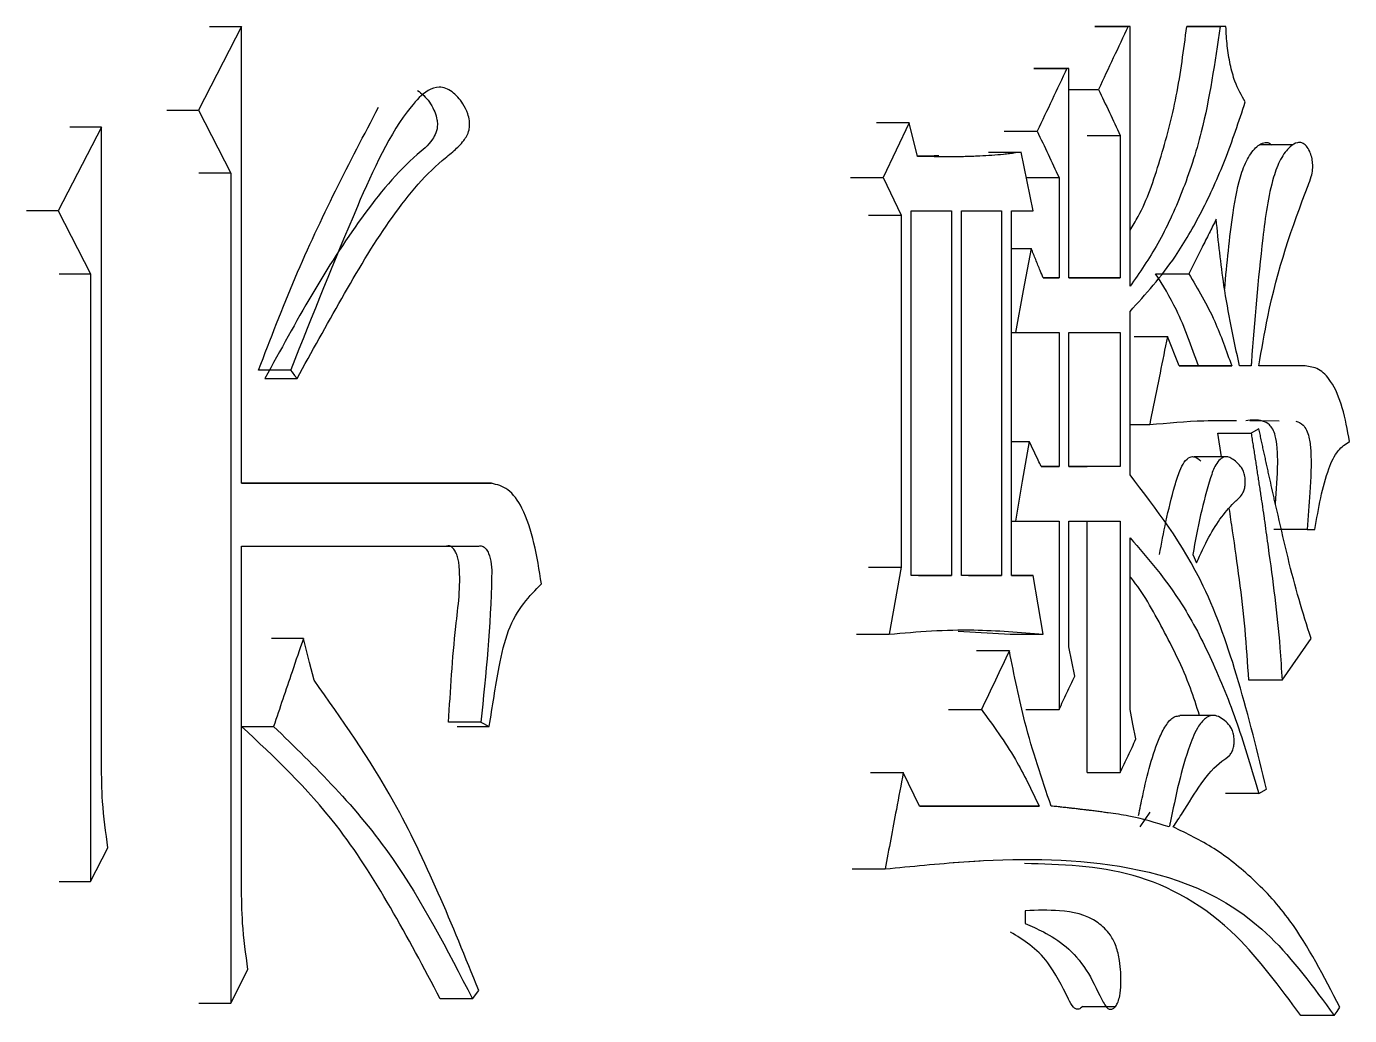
# Model space of a CAD drawing. Header units: millimetres. Extents: x 2371 to 4515, y 843 to 2359.
# Drawn here: x 3288.57 to 3291.986, y 1072.162 to 1074.715 of the extents above; entities that cross this region are included whole.
import ezdxf

# ---------------------------------------------------------------- set-up
doc = ezdxf.new("R2010")
doc.units = ezdxf.units.MM

msp = doc.modelspace()

# ---------------------------------------------------------------- linework, layer by layer
at = {"color": 7, "linetype": 'Continuous', "lineweight": 25}
for p, q in [((3289.1252, 1074.7147), (3289.0144, 1074.4983)), ((3289.043, 1074.7147), (3289.1252, 1074.7147)), ((3289.1252, 1073.5356), (3289.1252, 1074.7147)), ((3291.3285, 1074.7147), (3291.414, 1074.7147)), ((3291.3335, 1074.7147), (3291.3285, 1074.7147)), ((3291.419, 1074.7147), (3291.3335, 1074.7147)), ((3291.419, 1074.7147), (3291.414, 1074.7147)), ((3291.419, 1074.0441), (3291.419, 1074.7147)), ((3291.6664, 1074.7147), (3291.5806, 1074.7147)), ((3291.6664, 1074.7147), (3291.6513, 1074.7147)), ((3291.1708, 1074.6065), (3291.2561, 1074.6065)), ((3291.1759, 1074.6065), (3291.1708, 1074.6065)), ((3291.2612, 1074.6065), (3291.1759, 1074.6065)), ((3291.2612, 1074.6065), (3291.2561, 1074.6065)), ((3291.2612, 1074.0657), (3291.2612, 1074.6065)), ((3291.2612, 1074.5524), (3291.3377, 1074.5524)), ((3288.9324, 1074.4983), (3289.0144, 1074.4983)), ((3289.0144, 1074.4983), (3289.0975, 1074.3361)), ((3288.7637, 1074.4551), (3288.6516, 1074.2387)), ((3288.7637, 1074.4551), (3288.682, 1074.4551)), ((3290.8492, 1074.4659), (3290.7645, 1074.4659)), ((3290.8492, 1074.4659), (3290.7816, 1074.3253)), ((3290.87, 1074.3794), (3290.8492, 1074.4659)), ((3291.0942, 1074.4443), (3291.1794, 1074.4443)), ((3291.3082, 1074.4335), (3291.3937, 1074.4335)), ((3291.3937, 1074.4335), (3291.3937, 1074.0657)), ((3291.8394, 1074.4091), (3291.7528, 1074.4091)), ((3291.0532, 1074.3902), (3291.1383, 1074.3902)), ((3291.1691, 1074.2387), (3291.1383, 1074.3902)), ((3289.0975, 1074.3361), (3289.0153, 1074.3361)), ((3289.0975, 1074.3361), (3289.0975, 1072.1942)), ((3290.697, 1074.3253), (3290.7816, 1074.3253)), ((3290.7816, 1074.3253), (3290.8284, 1074.2279)), ((3291.1515, 1074.3253), (3291.2357, 1074.3253)), ((3291.2357, 1074.3253), (3291.2357, 1074.0657)), ((3288.6516, 1074.2387), (3288.5701, 1074.2387)), ((3288.6516, 1074.2387), (3288.7357, 1074.0765)), ((3290.8544, 1073.2976), (3290.8544, 1074.2387)), ((3290.8544, 1074.2387), (3290.958, 1074.2387)), ((3290.958, 1074.2387), (3290.958, 1073.2976)), ((3290.9838, 1073.2976), (3290.9839, 1074.2387)), ((3290.9839, 1074.2387), (3291.0869, 1074.2387)), ((3291.0869, 1074.2387), (3291.0869, 1073.2976)), ((3291.1126, 1073.2976), (3291.1126, 1074.2387)), ((3291.1126, 1074.2387), (3291.1691, 1074.2387)), ((3290.7437, 1074.2279), (3290.8284, 1074.2279)), ((3290.8284, 1074.2279), (3290.8284, 1073.3193)), ((3291.1126, 1074.1414), (3291.164, 1074.1414)), ((3288.6541, 1074.0765), (3288.7357, 1074.0765)), ((3291.2357, 1074.0657), (3291.1947, 1074.0657)), ((3291.1947, 1074.0657), (3291.2357, 1074.0657)), ((3291.3937, 1074.0657), (3291.2612, 1074.0657)), ((3291.2612, 1074.0657), (3291.3082, 1074.0657)), ((3291.3082, 1074.0657), (3291.3937, 1074.0657)), ((3291.419, 1073.5573), (3291.419, 1073.9792)), ((3291.1126, 1073.925), (3291.1229, 1073.925)), ((3291.1229, 1073.925), (3291.2357, 1073.925)), ((3291.2357, 1073.925), (3291.2357, 1073.5789)), ((3291.2612, 1073.5789), (3291.2612, 1073.925)), ((3291.2612, 1073.925), (3291.3937, 1073.925)), ((3291.3937, 1073.925), (3291.3937, 1073.5789)), ((3291.4296, 1073.9142), (3291.5153, 1073.9142)), ((3291.5456, 1073.8385), (3291.5153, 1073.9142)), ((3289.252, 1073.8277), (3289.1693, 1073.8277)), ((3291.6815, 1073.8385), (3291.5456, 1073.8385)), ((3291.5456, 1073.8385), (3291.5956, 1073.8385)), ((3291.5956, 1073.8385), (3291.6815, 1073.8385)), ((3291.7316, 1073.8385), (3291.7015, 1073.8385)), ((3291.7316, 1073.8385), (3291.7015, 1073.8385)), ((3291.8714, 1073.8385), (3291.7516, 1073.8385)), ((3291.8714, 1073.8385), (3291.7853, 1073.8385)), ((3289.1858, 1073.8061), (3289.2685, 1073.8061)), ((3291.7286, 1073.6979), (3291.8039, 1073.6969)), ((3291.419, 1073.6871), (3291.4697, 1073.6871)), ((3291.6551, 1073.6041), (3291.6457, 1073.6654)), ((3291.6457, 1073.6654), (3291.7316, 1073.6654)), ((3291.7516, 1073.6763), (3291.7316, 1073.6654)), ((3291.1126, 1073.6438), (3291.1588, 1073.6438)), ((3291.6713, 1073.6041), (3291.5849, 1073.6041)), ((3291.2357, 1073.5789), (3291.1896, 1073.5789)), ((3291.1896, 1073.5789), (3291.2357, 1073.5789)), ((3291.3937, 1073.5789), (3291.2612, 1073.5789)), ((3291.2612, 1073.5789), (3291.3082, 1073.5789)), ((3291.3937, 1073.5789), (3291.3082, 1073.5789)), ((3289.7703, 1073.5356), (3289.1252, 1073.5356)), ((3289.1252, 1073.5356), (3289.6869, 1073.5356)), ((3289.6869, 1073.5356), (3289.7703, 1073.5356)), ((3291.1126, 1073.4383), (3291.1229, 1073.4383)), ((3291.1229, 1073.4383), (3291.2357, 1073.4383)), ((3291.2357, 1073.4383), (3291.2357, 1072.9515)), ((3291.2612, 1073.4383), (3291.3937, 1073.4383)), ((3291.2612, 1073.1137), (3291.2612, 1073.4383)), ((3291.3082, 1072.7892), (3291.3082, 1073.4383)), ((3291.3937, 1073.4383), (3291.3936, 1072.7892)), ((3291.8765, 1073.4166), (3291.7904, 1073.4166)), ((3291.8765, 1073.4166), (3291.8963, 1073.4166)), ((3291.419, 1072.9515), (3291.419, 1073.395)), ((3289.1252, 1073.3733), (3289.7378, 1073.3733)), ((3289.1252, 1072.4971), (3289.1252, 1073.3733)), ((3289.6545, 1073.3733), (3289.7378, 1073.3733)), ((3291.5809, 1073.3518), (3291.5909, 1073.3302)), ((3290.7437, 1073.3193), (3290.8284, 1073.3193)), ((3290.8284, 1073.3193), (3290.7972, 1073.1462)), ((3290.958, 1073.2976), (3290.8544, 1073.2976)), ((3290.8731, 1073.2976), (3290.8544, 1073.2976)), ((3290.8731, 1073.2976), (3290.958, 1073.2976)), ((3291.0869, 1073.2976), (3290.9838, 1073.2976)), ((3291.0018, 1073.2976), (3290.9838, 1073.2976)), ((3291.0019, 1073.2976), (3291.0869, 1073.2976)), ((3291.1691, 1073.2976), (3291.1126, 1073.2976)), ((3291.1126, 1073.2976), (3291.1691, 1073.2976)), ((3291.1947, 1073.1462), (3291.1691, 1073.2976)), ((3290.7126, 1073.1462), (3290.7972, 1073.1462)), ((3290.9751, 1073.1544), (3291.1095, 1073.1462)), ((3291.1095, 1073.1462), (3291.1947, 1073.1462)), ((3289.2851, 1073.1354), (3289.2026, 1073.1354)), ((3291.8116, 1073.0272), (3291.8864, 1073.1354)), ((3291.1075, 1073.1029), (3291.0224, 1073.1029)), ((3291.8116, 1073.0272), (3291.7256, 1073.0272)), ((3291.1504, 1072.9515), (3291.2357, 1072.9515)), ((3291.6337, 1072.9365), (3291.5474, 1072.9365)), ((3289.1253, 1072.9081), (3289.208, 1072.9081)), ((3289.7432, 1072.919), (3289.6599, 1072.919)), ((3289.7432, 1072.919), (3289.7649, 1072.9082)), ((3290.7489, 1072.7892), (3290.8336, 1072.7892)), ((3290.8751, 1072.7027), (3290.8336, 1072.7892)), ((3291.7516, 1072.7351), (3291.7716, 1072.746)), ((3291.1845, 1072.7027), (3290.8751, 1072.7027)), ((3290.8751, 1072.7027), (3291.0993, 1072.7027)), ((3291.0993, 1072.7027), (3291.1845, 1072.7027)), ((3291.4697, 1072.6865), (3291.4447, 1072.6486)), ((3288.7357, 1072.5079), (3288.7805, 1072.5945)), ((3290.7021, 1072.5404), (3290.7868, 1072.5404)), ((3291.0321, 1072.5603), (3290.9621, 1072.556)), ((3288.6541, 1072.5079), (3288.7357, 1072.5079)), ((3291.1486, 1072.4322), (3291.1486, 1072.3997)), ((3291.1966, 1072.4341), (3291.1961, 1072.4341)), ((3289.0975, 1072.1942), (3289.1418, 1072.2808)), ((3289.7216, 1072.205), (3289.7378, 1072.2267)), ((3289.0153, 1072.1942), (3289.0975, 1072.1942)), ((3289.7216, 1072.205), (3289.6382, 1072.205)), ((3291.296, 1072.1856), (3291.382, 1072.1856)), ((3291.9461, 1072.162), (3291.8599, 1072.162))]:
    msp.add_line(p, q, dxfattribs=at)
at = {"color": 7, "linetype": 'Continuous', "lineweight": 25, "flags": 128}
for points in [[(3291.5655, 1074.7147), (3291.5941, 1074.7147), (3291.6227, 1074.7147), (3291.6513, 1074.7147)], [(3291.5806, 1074.7147), (3291.5755, 1074.7147), (3291.5722, 1074.7147), (3291.5688, 1074.7147), (3291.5655, 1074.7147)], [(3288.7637, 1072.8108), (3288.7637, 1073.3578), (3288.7637, 1074.4551)], [(3291.164, 1074.1414), (3291.1435, 1074.0332), (3291.1229, 1073.925)], [(3288.7357, 1074.0765), (3288.7357, 1073.5295), (3288.7357, 1072.5079)], [(3289.252, 1073.8277), (3289.2562, 1073.8222), (3289.2624, 1073.8141), (3289.2685, 1073.8061)], [(3291.1588, 1073.6438), (3291.1409, 1073.541), (3291.1229, 1073.4383)], [(3289.3125, 1073.0272), (3289.301, 1073.0727), (3289.293, 1073.104), (3289.2851, 1073.1354)], [(3291.2765, 1073.038), (3291.2689, 1073.0759), (3291.2612, 1073.1137)], [(3290.9504, 1072.9515), (3290.9719, 1072.9515), (3290.9933, 1072.9515), (3291.0354, 1072.9515)], [(3291.4343, 1072.8758), (3291.4266, 1072.9136), (3291.419, 1072.9515)], [(3289.6817, 1072.9082), (3289.7154, 1072.9082), (3289.7401, 1072.9082), (3289.7649, 1072.9082)], [(3291.3082, 1072.7892), (3291.3295, 1072.7892), (3291.3509, 1072.7892), (3291.3723, 1072.7892), (3291.3936, 1072.7892)], [(3291.7516, 1072.7351), (3291.7162, 1072.7351), (3291.6909, 1072.7351), (3291.6657, 1072.7351)], [(3291.946, 1072.1619), (3291.9534, 1072.1727), (3291.9609, 1072.1835)]]:
    msp.add_lwpolyline(points, dxfattribs=at)
at = {"color": 7, "linetype": 'Continuous', "lineweight": 25}
for points, knots in [([(3291.414, 1074.7147), (3291.4013, 1074.6877), (3291.3759, 1074.6336), (3291.3504, 1074.5795), (3291.3377, 1074.5524)], [0, 0, 0, 0, 0.499999, 1, 1, 1, 1]), ([(3291.6513, 1074.7147), (3291.6379, 1074.6218), (3291.616, 1074.4698), (3291.5553, 1074.2857), (3291.4931, 1074.1508), (3291.4436, 1074.0794), (3291.419, 1074.0441)], [0, 0, 0, 0, 0.347456, 0.568585, 0.785979, 1, 1, 1, 1]), ([(3291.419, 1074.1887), (3291.4263, 1074.2004), (3291.4576, 1074.251), (3291.4981, 1074.3696), (3291.542, 1074.5336), (3291.5576, 1074.6541), (3291.5655, 1074.7147)], [0, 0, 0, 0, 0.089873, 0.388521, 0.692316, 1, 1, 1, 1]), ([(3291.7166, 1074.52), (3291.7069, 1074.5365), (3291.6909, 1074.5641), (3291.6772, 1074.6165), (3291.6692, 1074.6643), (3291.6674, 1074.6979), (3291.6664, 1074.7147)], [0, 0, 0, 0, 0.330678, 0.55099, 0.77457, 1, 1, 1, 1]), ([(3291.2561, 1074.6065), (3291.2433, 1074.5795), (3291.2178, 1074.5254), (3291.1922, 1074.4713), (3291.1794, 1074.4443)], [0, 0, 0, 0, 0.499999, 1, 1, 1, 1]), ([(3289.5796, 1074.5497), (3289.5904, 1074.5411), (3289.6062, 1074.5284), (3289.6219, 1074.5011), (3289.6288, 1074.4818), (3289.6313, 1074.4648), (3289.6305, 1074.4512), (3289.6262, 1074.4367), (3289.6104, 1074.4095), (3289.5398, 1074.3552), (3289.4333, 1074.2258), (3289.305, 1074.0247), (3289.2256, 1073.8792), (3289.1858, 1073.8061)], [0, 0, 0, 0, 0.053519, 0.078913, 0.099418, 0.111233, 0.123161, 0.13324, 0.15266, 0.222251, 0.482284, 0.740165, 1, 1, 1, 1]), ([(3289.2685, 1073.8061), (3289.3067, 1073.8751), (3289.4215, 1074.083), (3289.5543, 1074.2998), (3289.6728, 1074.3924), (3289.6944, 1074.413), (3289.707, 1074.432), (3289.7126, 1074.4454), (3289.7146, 1074.4595), (3289.7136, 1074.4741), (3289.7084, 1074.4941), (3289.694, 1074.5219), (3289.6692, 1074.549), (3289.6372, 1074.5618), (3289.5996, 1074.5486), (3289.5186, 1074.4633), (3289.4031, 1074.2078), (3289.3087, 1073.9701), (3289.2522, 1073.8281), (3289.252, 1073.8277)], [0, 0, 0, 0, 0.129751, 0.390615, 0.417722, 0.440785, 0.449026, 0.457344, 0.462695, 0.468033, 0.476543, 0.491684, 0.518141, 0.545407, 0.56857, 0.608449, 0.76773, 0.999424, 1, 1, 1, 1]), ([(3291.3377, 1074.5524), (3291.347, 1074.5326), (3291.3657, 1074.493), (3291.3843, 1074.4533), (3291.3937, 1074.4335)], [0, 0, 0, 0, 0.5, 1, 1, 1, 1]), ([(3291.419, 1073.9792), (3291.4592, 1074.0237), (3291.5257, 1074.0975), (3291.6055, 1074.2361), (3291.6666, 1074.3692), (3291.6999, 1074.4695), (3291.7166, 1074.52)], [0, 0, 0, 0, 0.3338091, 0.553089, 0.7752188, 1, 1, 1, 1]), ([(3289.1693, 1073.8277), (3289.2001, 1073.9081), (3289.2927, 1074.1501), (3289.4044, 1074.3638), (3289.479, 1074.5065)], [0, 0, 0, 0, 0.332449, 1, 1, 1, 1]), ([(3291.1794, 1074.4443), (3291.1888, 1074.4244), (3291.2075, 1074.3848), (3291.2263, 1074.3451), (3291.2357, 1074.3253)], [0, 0, 0, 0, 0.4999996, 1, 1, 1, 1]), ([(3291.6633, 1074.0372), (3291.6693, 1074.103), (3291.6788, 1074.2062), (3291.7003, 1074.3258), (3291.7266, 1074.384), (3291.7486, 1074.4087), (3291.7671, 1074.416), (3291.7779, 1074.4155), (3291.7826, 1074.4104), (3291.7838, 1074.4091)], [0, 0, 0, 0, 0.408456, 0.640664, 0.758053, 0.875774, 0.935445, 0.984313, 1, 1, 1, 1]), ([(3291.7516, 1073.8385), (3291.7588, 1073.8811), (3291.787, 1074.0492), (3291.8405, 1074.207), (3291.8867, 1074.3243), (3291.8907, 1074.3445), (3291.8909, 1074.3619), (3291.8881, 1074.3781), (3291.8827, 1074.3937), (3291.8742, 1074.4075), (3291.8631, 1074.4155), (3291.8485, 1074.4156), (3291.8289, 1074.4035), (3291.8066, 1074.374), (3291.7778, 1074.2968), (3291.7543, 1074.1157), (3291.7397, 1073.9522), (3291.7319, 1073.8416), (3291.7316, 1073.8385)], [0, 0, 0, 0, 0.099165, 0.391823, 0.413047, 0.4272, 0.439104, 0.450968, 0.464473, 0.480605, 0.498238, 0.5147, 0.543399, 0.586336, 0.629267, 0.752496, 0.993107, 1, 1, 1, 1]), ([(3290.9256, 1074.381), (3290.9092, 1074.3804), (3290.891, 1074.3798), (3290.8718, 1074.3796), (3290.8699, 1074.3796)], [0, 0, 0, 0, 0.900372, 1, 1, 1, 1]), ([(3291.1383, 1074.3902), (3291.1282, 1074.3888), (3291.113, 1074.3868), (3291.0774, 1074.3828), (3291.0493, 1074.3808), (3291.0238, 1074.3797), (3291.0161, 1074.3794), (3291.0085, 1074.3791), (3291.0008, 1074.3789), (3290.9931, 1074.3787), (3290.9854, 1074.3786), (3290.9778, 1074.3785), (3290.9675, 1074.3784), (3290.9573, 1074.3784), (3290.947, 1074.3784), (3290.9394, 1074.3784), (3290.9329, 1074.3785), (3290.9278, 1074.3785), (3290.9227, 1074.3786), (3290.9176, 1074.3786), (3290.9124, 1074.3787), (3290.9086, 1074.3787), (3290.9047, 1074.3788), (3290.9009, 1074.3789), (3290.897, 1074.3789), (3290.8932, 1074.379), (3290.8893, 1074.379), (3290.8855, 1074.3791), (3290.8816, 1074.3792), (3290.8765, 1074.3793), (3290.8726, 1074.3793), (3290.87, 1074.3794)], [0, 0, 0, 0, 0.114246, 0.171369, 0.39989, 0.428452, 0.457013, 0.485575, 0.514136, 0.542697, 0.571259, 0.59982, 0.628382, 0.685505, 0.714066, 0.742627, 0.771189, 0.785469, 0.79975, 0.828312, 0.842592, 0.856873, 0.871154, 0.885434, 0.899715, 0.913996, 0.928276, 0.942557, 0.956838, 0.971119, 1, 1, 1, 1]), ([(3291.6413, 1074.2171), (3291.6353, 1074.2051), (3291.6232, 1074.181), (3291.5997, 1074.1341), (3291.5822, 1074.0993), (3291.5708, 1074.0765)], [0, 0, 0, 0, 0.25711, 0.51422, 1, 1, 1, 1]), ([(3291.7015, 1073.8385), (3291.6869, 1073.907), (3291.6606, 1074.0295), (3291.6472, 1074.1597), (3291.6413, 1074.2171)], [0, 0, 0, 0, 0.5585499, 1, 1, 1, 1]), ([(3291.1947, 1074.0657), (3291.1922, 1074.072), (3291.1858, 1074.0878), (3291.1755, 1074.113), (3291.1678, 1074.1319), (3291.164, 1074.1414)], [0, 0, 0, 0, 0.250001, 0.625, 1, 1, 1, 1]), ([(3291.4851, 1074.0765), (3291.4923, 1074.0765), (3291.5067, 1074.0765), (3291.5353, 1074.0765), (3291.5567, 1074.0765), (3291.5708, 1074.0765)], [0, 0, 0, 0, 0.2525093, 0.5050093, 1, 1, 1, 1]), ([(3291.5956, 1073.8385), (3291.5779, 1073.8888), (3291.5464, 1073.9778), (3291.5037, 1074.0466), (3291.4851, 1074.0765)], [0, 0, 0, 0, 0.56494, 1, 1, 1, 1]), ([(3291.5708, 1074.0765), (3291.5942, 1074.0374), (3291.6362, 1073.9669), (3291.6675, 1073.878), (3291.6815, 1073.8385)], [0, 0, 0, 0, 0.5551112, 1, 1, 1, 1]), ([(3291.5153, 1073.9142), (3291.509, 1073.8828), (3291.4983, 1073.8293), (3291.4831, 1073.7536), (3291.4742, 1073.7092), (3291.4697, 1073.6871)], [0, 0, 0, 0, 0.414509, 0.7072526, 1, 1, 1, 1]), ([(3291.9857, 1073.6438), (3291.9803, 1073.6734), (3291.9698, 1073.7315), (3291.9416, 1073.7983), (3291.9063, 1073.834), (3291.883, 1073.837), (3291.8714, 1073.8385)], [0, 0, 0, 0, 0.291567, 0.574035, 0.788626, 1, 1, 1, 1]), ([(3291.4697, 1073.6871), (3291.5165, 1073.6914), (3291.5915, 1073.6985), (3291.6659, 1073.6979), (3291.6939, 1073.6977)], [0, 0, 0, 0, 0.623723, 1, 1, 1, 1]), ([(3291.7942, 1073.4829), (3291.7972, 1073.518), (3291.8013, 1073.5661), (3291.7996, 1073.6254), (3291.7954, 1073.6556), (3291.7879, 1073.676), (3291.7767, 1073.69), (3291.753, 1073.701), (3291.7324, 1073.6987), (3291.7179, 1073.697)], [0, 0, 0, 0, 0.312499, 0.427886, 0.522756, 0.584075, 0.645392, 0.74882, 1, 1, 1, 1]), ([(3291.8469, 1073.6963), (3291.8535, 1073.6938), (3291.8636, 1073.6899), (3291.8753, 1073.6737), (3291.8825, 1073.6513), (3291.8887, 1073.5966), (3291.8832, 1073.5161), (3291.8786, 1073.4484), (3291.8765, 1073.4166)], [0, 0, 0, 0, 0.12079, 0.187477, 0.254407, 0.362664, 0.701018, 1, 1, 1, 1]), ([(3291.7316, 1073.6654), (3291.732, 1073.6628), (3291.7329, 1073.6575), (3291.7341, 1073.6496), (3291.7353, 1073.6416), (3291.737, 1073.631), (3291.7386, 1073.6204), (3291.7403, 1073.6098), (3291.7415, 1073.6019), (3291.7432, 1073.5913), (3291.7448, 1073.5807), (3291.7464, 1073.5701), (3291.7476, 1073.5622), (3291.7493, 1073.5515), (3291.7509, 1073.5409), (3291.7529, 1073.5277), (3291.7549, 1073.5144), (3291.7573, 1073.4985), (3291.7605, 1073.4772), (3291.7636, 1073.4559), (3291.7689, 1073.4186), (3291.7844, 1073.3064), (3291.8026, 1073.1714), (3291.8098, 1073.0553), (3291.8116, 1073.0272)], [0, 0, 0, 0, 0.012619, 0.025237, 0.037856, 0.050474, 0.075711, 0.08833, 0.100948, 0.113567, 0.138804, 0.151422, 0.164041, 0.176659, 0.201896, 0.214515, 0.239752, 0.264989, 0.290226, 0.3407, 0.365937, 0.466887, 0.870929, 1, 1, 1, 1]), ([(3291.8864, 1073.1354), (3291.8757, 1073.1685), (3291.8432, 1073.2701), (3291.8158, 1073.3889), (3291.7957, 1073.4763), (3291.7915, 1073.4948), (3291.7873, 1073.5134), (3291.7837, 1073.5296), (3291.7806, 1073.5435), (3291.779, 1073.5505), (3291.777, 1073.5598), (3291.7749, 1073.5691), (3291.7729, 1073.5784), (3291.7714, 1073.5854), (3291.7693, 1073.5947), (3291.7673, 1073.604), (3291.7653, 1073.6133), (3291.7638, 1073.6203), (3291.7617, 1073.6296), (3291.7597, 1073.6389), (3291.7577, 1073.6482), (3291.7562, 1073.6552), (3291.7542, 1073.6646), (3291.7527, 1073.6716), (3291.7516, 1073.6763)], [0, 0, 0, 0, 0.194919, 0.596792, 0.647185, 0.672381, 0.697577, 0.74797, 0.760568, 0.773166, 0.785764, 0.81096, 0.823558, 0.836156, 0.848754, 0.873951, 0.886549, 0.899147, 0.911745, 0.936941, 0.949539, 0.962137, 0.974736, 1, 1, 1, 1]), ([(3291.1896, 1073.5789), (3291.187, 1073.5843), (3291.1806, 1073.5978), (3291.1704, 1073.6195), (3291.1627, 1073.6357), (3291.1588, 1073.6438)], [0, 0, 0, 0, 0.250001, 0.625, 1, 1, 1, 1]), ([(3291.8963, 1073.4166), (3291.9056, 1073.4717), (3291.9185, 1073.5477), (3291.9544, 1073.6235), (3291.9754, 1073.6371), (3291.9857, 1073.6438)], [0, 0, 0, 0, 0.572071, 0.789697, 1, 1, 1, 1]), ([(3291.4951, 1073.3518), (3291.5004, 1073.3802), (3291.5116, 1073.4408), (3291.5295, 1073.5128), (3291.5451, 1073.5649), (3291.5584, 1073.5919), (3291.5725, 1073.604), (3291.5879, 1073.6054), (3291.5968, 1073.5977), (3291.6021, 1073.5931)], [0, 0, 0, 0, 0.2520478, 0.5373072, 0.6651254, 0.7544799, 0.8445199, 0.9076679, 1, 1, 1, 1]), ([(3291.5909, 1073.3302), (3291.6011, 1073.353), (3291.6206, 1073.3968), (3291.6551, 1073.4504), (3291.6853, 1073.4855), (3291.7075, 1073.5031), (3291.7148, 1073.5209), (3291.7167, 1073.5334), (3291.7166, 1073.547), (3291.7144, 1073.5609), (3291.7086, 1073.5751), (3291.6955, 1073.5893), (3291.6804, 1073.602), (3291.6635, 1073.6058), (3291.6509, 1073.5981), (3291.6374, 1073.5809), (3291.6201, 1073.5316), (3291.6002, 1073.4543), (3291.5873, 1073.3861), (3291.5809, 1073.3518)], [0, 0, 0, 0, 0.117411, 0.224515, 0.331514, 0.385099, 0.401502, 0.417942, 0.434593, 0.453955, 0.473463, 0.503457, 0.565825, 0.597867, 0.629903, 0.663788, 0.718191, 0.858064, 1, 1, 1, 1]), ([(3291.7716, 1072.746), (3291.7253, 1072.9344), (3291.6437, 1073.2659), (3291.4868, 1073.4694), (3291.419, 1073.5573)], [0, 0, 0, 0, 0.568507, 1, 1, 1, 1]), ([(3289.8997, 1073.276), (3289.888, 1073.3473), (3289.8719, 1073.4455), (3289.8145, 1073.5252), (3289.7849, 1073.5322), (3289.7703, 1073.5356)], [0, 0, 0, 0, 0.574617, 0.790317, 1, 1, 1, 1]), ([(3291.7256, 1073.0272), (3291.7227, 1073.0712), (3291.7141, 1073.2019), (3291.6933, 1073.3486), (3291.678, 1073.4517), (3291.6752, 1073.471)], [0, 0, 0, 0, 0.292158, 0.868127, 1, 1, 1, 1]), ([(3291.419, 1073.395), (3291.4655, 1073.3414), (3291.5425, 1073.2526), (3291.6313, 1073.081), (3291.6978, 1072.9173), (3291.7336, 1072.7961), (3291.7516, 1072.7351)], [0, 0, 0, 0, 0.333002, 0.552476, 0.774971, 1, 1, 1, 1]), ([(3289.6599, 1072.919), (3289.6646, 1073.0011), (3289.6724, 1073.1346), (3289.6925, 1073.2748), (3289.6857, 1073.3357), (3289.6821, 1073.3492), (3289.6769, 1073.3608), (3289.6704, 1073.3698), (3289.6639, 1073.3739), (3289.6586, 1073.3745), (3289.6559, 1073.3736), (3289.6545, 1073.3731)], [0, 0, 0, 0, 0.505401, 0.821161, 0.85106, 0.880945, 0.911279, 0.941153, 0.970244, 0.984887, 1, 1, 1, 1]), ([(3289.7379, 1073.3731), (3289.7398, 1073.3737), (3289.7437, 1073.3748), (3289.7504, 1073.3724), (3289.7571, 1073.3658), (3289.7653, 1073.3514), (3289.7714, 1073.3268), (3289.7696, 1073.1783), (3289.7559, 1073.0435), (3289.7432, 1072.919)], [0, 0, 0, 0, 0.021761, 0.042896, 0.073473, 0.104863, 0.166644, 0.230755, 1, 1, 1, 1]), ([(3291.5982, 1072.9365), (3291.5906, 1072.9603), (3291.5644, 1073.0427), (3291.5041, 1073.16), (3291.4514, 1073.2566), (3291.4202, 1073.2931), (3291.419, 1073.2945)], [0, 0, 0, 0, 0.167036, 0.578659, 0.984572, 1, 1, 1, 1]), ([(3289.7649, 1072.9082), (3289.7729, 1072.9597), (3289.786, 1073.0442), (3289.8109, 1073.1588), (3289.8525, 1073.2285), (3289.8841, 1073.2602), (3289.8997, 1073.276)], [0, 0, 0, 0, 0.34927, 0.57275, 0.788452, 1, 1, 1, 1]), ([(3290.7972, 1073.1462), (3290.8337, 1073.1494), (3290.9067, 1073.1559), (3291.0395, 1073.159), (3291.1351, 1073.1511), (3291.1947, 1073.1462)], [0, 0, 0, 0, 0.273666, 0.547375, 1, 1, 1, 1]), ([(3289.2851, 1073.1354), (3289.2753, 1073.1065), (3289.2576, 1073.0542), (3289.2319, 1072.9785), (3289.2159, 1072.9316), (3289.208, 1072.9081)], [0, 0, 0, 0, 0.380598, 0.690299, 1, 1, 1, 1]), ([(3291.1075, 1073.1029), (3291.0955, 1073.0777), (3291.0715, 1073.0272), (3291.0475, 1072.9767), (3291.0354, 1072.9515)], [0, 0, 0, 0, 0.500003, 1, 1, 1, 1]), ([(3291.2152, 1072.7027), (3291.1912, 1072.7733), (3291.1482, 1072.8998), (3291.12, 1073.0407), (3291.1075, 1073.1029)], [0, 0, 0, 0, 0.5578888, 1, 1, 1, 1]), ([(3289.7378, 1072.2267), (3289.6691, 1072.3962), (3289.5473, 1072.6967), (3289.3838, 1072.9268), (3289.3125, 1073.0271)], [0, 0, 0, 0, 0.564156, 1, 1, 1, 1]), ([(3291.2357, 1072.9515), (3291.2425, 1072.9659), (3291.2561, 1072.9948), (3291.2697, 1073.0236), (3291.2765, 1073.038)], [0, 0, 0, 0, 0.499999, 1, 1, 1, 1]), ([(3291.0354, 1072.9515), (3291.0655, 1072.9105), (3291.1197, 1072.8368), (3291.1646, 1072.7439), (3291.1845, 1072.7027)], [0, 0, 0, 0, 0.556386, 1, 1, 1, 1]), ([(3291.5304, 1072.6486), (3291.5384, 1072.6608), (3291.5787, 1072.7215), (3291.6234, 1072.8009), (3291.6723, 1072.8284), (3291.6826, 1072.8417), (3291.6865, 1072.8536), (3291.6881, 1072.867), (3291.6876, 1072.8811), (3291.6847, 1072.8948), (3291.6779, 1072.9091), (3291.6616, 1072.9259), (3291.6401, 1072.9401), (3291.6147, 1072.9322), (3291.5921, 1072.9067), (3291.5554, 1072.8188), (3291.5361, 1072.7245), (3291.5211, 1072.6522), (3291.5203, 1072.6486)], [0, 0, 0, 0, 0.066061, 0.330698, 0.377872, 0.393648, 0.409584, 0.423627, 0.439084, 0.455682, 0.472085, 0.502894, 0.574478, 0.61493, 0.665656, 0.740076, 0.987057, 1, 1, 1, 1]), ([(3289.6382, 1072.205), (3289.5537, 1072.3649), (3289.404, 1072.6478), (3289.2098, 1072.8292), (3289.1253, 1072.9081)], [0, 0, 0, 0, 0.564819, 1, 1, 1, 1]), ([(3289.208, 1072.9081), (3289.315, 1072.8045), (3289.5081, 1072.6176), (3289.6558, 1072.3321), (3289.7216, 1072.205)], [0, 0, 0, 0, 0.554743, 1, 1, 1, 1]), ([(3291.4409, 1072.6781), (3291.4444, 1072.6951), (3291.4591, 1072.7662), (3291.4802, 1072.8515), (3291.5128, 1072.915), (3291.5312, 1072.9344), (3291.5433, 1072.9351), (3291.5474, 1072.9353)], [0, 0, 0, 0, 0.1589925, 0.6632615, 0.7969898, 0.9318224, 1, 1, 1, 1]), ([(3291.3936, 1072.7892), (3291.4004, 1072.8037), (3291.414, 1072.8325), (3291.4275, 1072.8613), (3291.4343, 1072.8758)], [0, 0, 0, 0, 0.499999, 1, 1, 1, 1]), ([(3288.7805, 1072.5945), (3288.7749, 1072.6342), (3288.765, 1072.7054), (3288.7641, 1072.7785), (3288.7637, 1072.8108)], [0, 0, 0, 0, 0.5588349, 1, 1, 1, 1]), ([(3290.8336, 1072.7892), (3290.8276, 1072.7575), (3290.8169, 1072.7001), (3290.8013, 1072.6172), (3290.7916, 1072.566), (3290.7868, 1072.5404)], [0, 0, 0, 0, 0.382595, 0.691297, 1, 1, 1, 1]), ([(3291.5203, 1072.6486), (3291.4855, 1072.6594), (3291.4332, 1072.6755), (3291.3759, 1072.6831), (3291.3516, 1072.6865), (3291.3427, 1072.6877), (3291.3361, 1072.6886), (3291.3295, 1072.6894), (3291.3229, 1072.6903), (3291.3173, 1072.691), (3291.3118, 1072.6917), (3291.3074, 1072.6922), (3291.3029, 1072.6927), (3291.2985, 1072.6933), (3291.2941, 1072.6938), (3291.2886, 1072.6944), (3291.2841, 1072.695), (3291.2786, 1072.6956), (3291.2742, 1072.6961), (3291.2697, 1072.6966), (3291.2653, 1072.6971), (3291.2609, 1072.6976), (3291.2553, 1072.6983), (3291.2509, 1072.6987), (3291.2453, 1072.6994), (3291.2409, 1072.6999), (3291.2353, 1072.7005), (3291.2309, 1072.701), (3291.2265, 1072.7014), (3291.2216, 1072.702), (3291.2178, 1072.7024), (3291.2152, 1072.7027)], [0, 0, 0, 0, 0.346641, 0.519778, 0.56306, 0.584702, 0.606343, 0.627984, 0.649625, 0.671267, 0.682087, 0.703729, 0.714549, 0.72537, 0.747011, 0.757832, 0.779473, 0.790294, 0.811935, 0.822756, 0.833576, 0.855218, 0.866038, 0.887679, 0.8985, 0.920141, 0.930962, 0.952603, 0.963424, 0.974244, 1, 1, 1, 1]), ([(3291.9609, 1072.1835), (3291.9198, 1072.2627), (3291.8527, 1072.3924), (3291.738, 1072.5168), (3291.6366, 1072.5973), (3291.5657, 1072.6315), (3291.5304, 1072.6486)], [0, 0, 0, 0, 0.345608, 0.56562, 0.783503, 1, 1, 1, 1]), ([(3290.7868, 1072.5404), (3290.8547, 1072.5471), (3291.0584, 1072.5674), (3291.3932, 1072.57), (3291.7302, 1072.4565), (3291.8926, 1072.2349), (3291.946, 1072.162)], [0, 0, 0, 0, 0.1662225, 0.4984072, 0.8349853, 1, 1, 1, 1]), ([(3291.8598, 1072.162), (3291.806, 1072.235), (3291.6763, 1072.4112), (3291.4291, 1072.5469), (3291.2406, 1072.5517), (3291.1466, 1072.554)], [0, 0, 0, 0, 0.261969, 0.631985, 1, 1, 1, 1]), ([(3289.1418, 1072.2808), (3289.1363, 1072.3205), (3289.1264, 1072.3917), (3289.1256, 1072.4648), (3289.1252, 1072.4971)], [0, 0, 0, 0, 0.558835, 1, 1, 1, 1]), ([(3291.1486, 1072.3997), (3291.1642, 1072.3928), (3291.2194, 1072.368), (3291.2932, 1072.3152), (3291.3354, 1072.2241), (3291.3532, 1072.1893), (3291.361, 1072.1799), (3291.3688, 1072.1773), (3291.3758, 1072.1795), (3291.3826, 1072.1861), (3291.3885, 1072.1972), (3291.3938, 1072.2164), (3291.3966, 1072.2529), (3291.3942, 1072.2976), (3291.3841, 1072.3418), (3291.365, 1072.3771), (3291.3171, 1072.4214), (3291.2413, 1072.435), (3291.1784, 1072.434), (3291.1489, 1072.4323), (3291.1486, 1072.4322)], [0, 0, 0, 0, 0.0801741, 0.2833022, 0.3768882, 0.3951622, 0.4106034, 0.4221834, 0.4337475, 0.4459485, 0.4596218, 0.4747566, 0.5015385, 0.5546435, 0.5898789, 0.6251459, 0.6851674, 0.8527528, 0.9985461, 1, 1, 1, 1]), ([(3291.2959, 1072.1858), (3291.2957, 1072.1854), (3291.2933, 1072.1812), (3291.2873, 1072.1779), (3291.2793, 1072.1778), (3291.2695, 1072.1859), (3291.2471, 1072.2304), (3291.2018, 1072.3212), (3291.1443, 1072.3566), (3291.1103, 1072.3775)], [0, 0, 0, 0, 0.004285, 0.044915, 0.081169, 0.11319, 0.188589, 0.519994, 1, 1, 1, 1])]:
    msp.add_open_spline(points, degree=3, knots=knots, dxfattribs=at)

doc.saveas('drawing.dxf')
